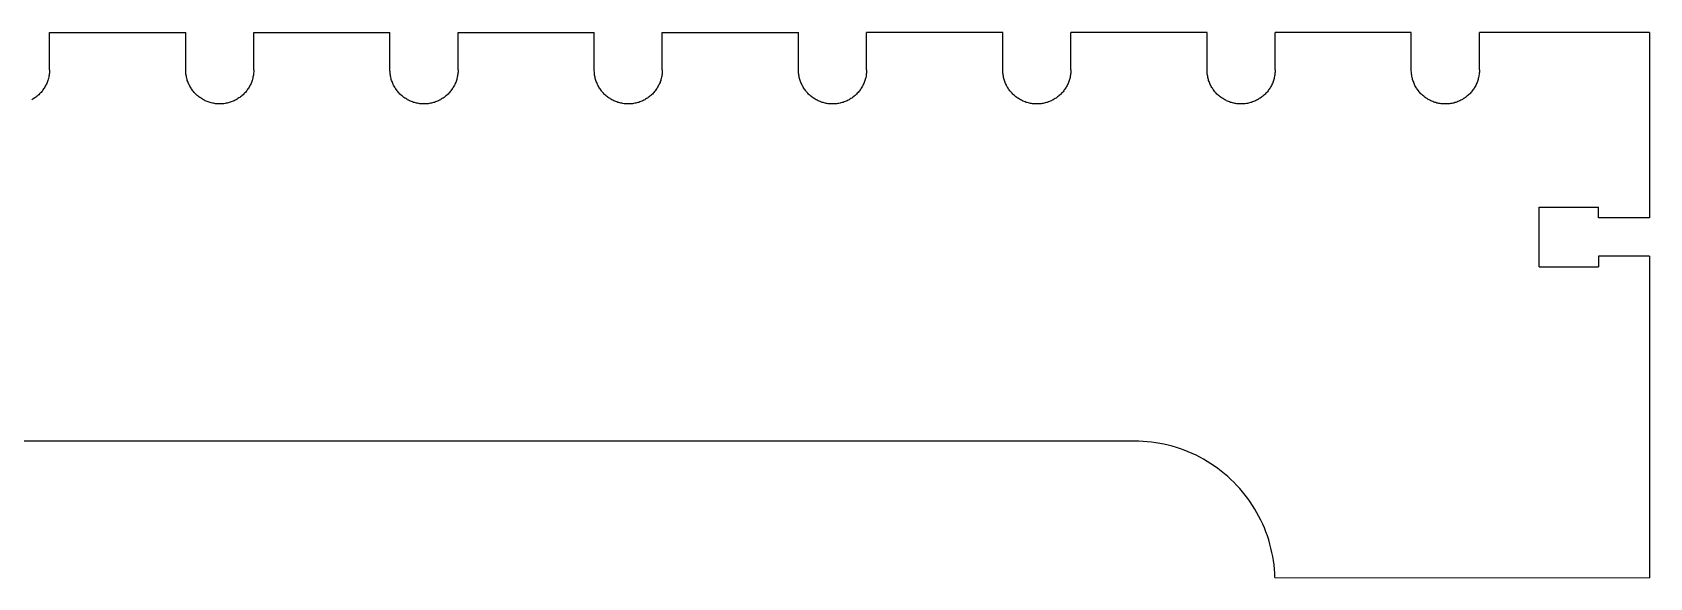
# Model space of a CAD drawing. Extents: x -72 to 72, y -22 to 22.
# Drawn here: x -34.91 to -23.03, y -22 to -18 of the extents above; entities that cross this region are included whole.
import ezdxf

# ---------------------------------------------------------------- set-up
doc = ezdxf.new("R2010")
doc.units = 0
doc.header["$MEASUREMENT"] = 0
doc.layers.get('0').update_dxf_attribs({"linetype": 'CONTINUOUS'})

msp = doc.modelspace()

# ---------------------------------------------------------------- linework, layer by layer
for p, q in [((-34.785, -18), (-33.785, -18)), ((-34.785, -18.275), (-34.785, -18)), ((-33.785, -18.275), (-33.785, -18)), ((-33.285, -18), (-32.285, -18)), ((-33.285, -18.275), (-33.285, -18)), ((-32.285, -18.275), (-32.285, -18)), ((-31.785, -18), (-30.785, -18)), ((-31.785, -18.275), (-31.785, -18)), ((-30.785, -18.275), (-30.785, -18)), ((-30.285, -18), (-29.285, -18)), ((-30.285, -18.275), (-30.285, -18)), ((-29.285, -18.275), (-29.285, -18)), ((-27.785, -18), (-28.785, -18)), ((-28.785, -18.275), (-28.785, -18)), ((-27.785, -18.275), (-27.785, -18)), ((-26.285, -18), (-27.285, -18)), ((-27.285, -18.275), (-27.285, -18)), ((-26.285, -18.275), (-26.285, -18)), ((-24.785, -18), (-25.785, -18)), ((-25.785, -18.275), (-25.785, -18)), ((-24.785, -18.275), (-24.785, -18)), ((-24.285, -18.275), (-24.285, -18)), ((-23.035, -18), (-24.285, -18)), ((-23.035, -18), (-23.035, -19.36)), ((-34.785, -18.275), (-34.785, -18.282)), ((-34.785, -18.282), (-34.785, -18.29)), ((-33.785, -18.283), (-33.785, -18.275)), ((-33.784, -18.29), (-33.785, -18.283)), ((-33.285, -18.275), (-33.285, -18.283)), ((-33.285, -18.283), (-33.285, -18.29)), ((-32.285, -18.283), (-32.285, -18.275)), ((-32.284, -18.29), (-32.285, -18.283)), ((-31.785, -18.275), (-31.785, -18.283)), ((-31.785, -18.283), (-31.785, -18.291)), ((-30.785, -18.283), (-30.785, -18.275)), ((-30.784, -18.291), (-30.785, -18.283)), ((-30.285, -18.275), (-30.285, -18.283)), ((-30.285, -18.283), (-30.285, -18.291)), ((-29.285, -18.283), (-29.285, -18.275)), ((-29.284, -18.291), (-29.285, -18.283)), ((-28.785, -18.275), (-28.785, -18.283)), ((-28.785, -18.283), (-28.785, -18.291)), ((-27.785, -18.283), (-27.785, -18.275)), ((-27.784, -18.291), (-27.785, -18.283)), ((-27.285, -18.275), (-27.285, -18.283)), ((-27.285, -18.283), (-27.285, -18.291)), ((-26.285, -18.283), (-26.285, -18.275)), ((-26.284, -18.291), (-26.285, -18.283)), ((-25.785, -18.275), (-25.785, -18.283)), ((-25.785, -18.283), (-25.785, -18.291)), ((-24.785, -18.283), (-24.785, -18.275)), ((-24.784, -18.291), (-24.785, -18.283)), ((-24.285, -18.275), (-24.285, -18.283)), ((-24.285, -18.283), (-24.285, -18.291)), ((-34.82, -18.402), (-34.824, -18.409)), ((-34.816, -18.395), (-34.82, -18.402)), ((-34.812, -18.388), (-34.816, -18.395)), ((-34.809, -18.381), (-34.812, -18.388)), ((-34.805, -18.374), (-34.809, -18.381)), ((-34.802, -18.367), (-34.805, -18.374)), ((-34.8, -18.359), (-34.802, -18.367)), ((-34.797, -18.352), (-34.8, -18.359)), ((-34.795, -18.344), (-34.797, -18.352)), ((-34.793, -18.337), (-34.795, -18.344)), ((-34.791, -18.329), (-34.793, -18.337)), ((-34.789, -18.321), (-34.791, -18.329)), ((-34.788, -18.314), (-34.789, -18.321)), ((-34.787, -18.306), (-34.788, -18.314)), ((-34.786, -18.298), (-34.787, -18.306)), ((-34.785, -18.29), (-34.786, -18.298)), ((-33.784, -18.298), (-33.784, -18.29)), ((-33.783, -18.306), (-33.784, -18.298)), ((-33.782, -18.314), (-33.783, -18.306)), ((-33.78, -18.322), (-33.782, -18.314)), ((-33.779, -18.329), (-33.78, -18.322)), ((-33.777, -18.337), (-33.779, -18.329)), ((-33.775, -18.344), (-33.777, -18.337)), ((-33.773, -18.352), (-33.775, -18.344)), ((-33.77, -18.359), (-33.773, -18.352)), ((-33.767, -18.367), (-33.77, -18.359)), ((-33.764, -18.374), (-33.767, -18.367)), ((-33.761, -18.381), (-33.764, -18.374)), ((-33.758, -18.388), (-33.761, -18.381)), ((-33.754, -18.395), (-33.758, -18.388)), ((-33.75, -18.402), (-33.754, -18.395)), ((-33.746, -18.409), (-33.75, -18.402)), ((-33.32, -18.402), (-33.324, -18.409)), ((-33.316, -18.395), (-33.32, -18.402)), ((-33.312, -18.388), (-33.316, -18.395)), ((-33.309, -18.381), (-33.312, -18.388)), ((-33.305, -18.374), (-33.309, -18.381)), ((-33.302, -18.367), (-33.305, -18.374)), ((-33.3, -18.359), (-33.302, -18.367)), ((-33.297, -18.352), (-33.3, -18.359)), ((-33.295, -18.344), (-33.297, -18.352)), ((-33.293, -18.337), (-33.295, -18.344)), ((-33.291, -18.329), (-33.293, -18.337)), ((-33.289, -18.322), (-33.291, -18.329)), ((-33.288, -18.314), (-33.289, -18.322)), ((-33.287, -18.306), (-33.288, -18.314)), ((-33.286, -18.298), (-33.287, -18.306)), ((-33.285, -18.29), (-33.286, -18.298)), ((-32.284, -18.298), (-32.284, -18.29)), ((-32.283, -18.306), (-32.284, -18.298)), ((-32.282, -18.314), (-32.283, -18.306)), ((-32.28, -18.322), (-32.282, -18.314)), ((-32.279, -18.329), (-32.28, -18.322)), ((-32.277, -18.337), (-32.279, -18.329)), ((-32.275, -18.345), (-32.277, -18.337)), ((-32.273, -18.352), (-32.275, -18.345)), ((-32.27, -18.359), (-32.273, -18.352)), ((-32.267, -18.367), (-32.27, -18.359)), ((-32.264, -18.374), (-32.267, -18.367)), ((-32.261, -18.381), (-32.264, -18.374)), ((-32.258, -18.388), (-32.261, -18.381)), ((-32.254, -18.395), (-32.258, -18.388)), ((-32.25, -18.402), (-32.254, -18.395)), ((-32.246, -18.409), (-32.25, -18.402)), ((-31.82, -18.402), (-31.824, -18.409)), ((-31.816, -18.395), (-31.82, -18.402)), ((-31.812, -18.388), (-31.816, -18.395)), ((-31.809, -18.381), (-31.812, -18.388)), ((-31.805, -18.374), (-31.809, -18.381)), ((-31.802, -18.367), (-31.805, -18.374)), ((-31.8, -18.36), (-31.802, -18.367)), ((-31.797, -18.352), (-31.8, -18.36)), ((-31.795, -18.345), (-31.797, -18.352)), ((-31.793, -18.337), (-31.795, -18.345)), ((-31.791, -18.329), (-31.793, -18.337)), ((-31.789, -18.322), (-31.791, -18.329)), ((-31.788, -18.314), (-31.789, -18.322)), ((-31.787, -18.306), (-31.788, -18.314)), ((-31.786, -18.298), (-31.787, -18.306)), ((-31.785, -18.291), (-31.786, -18.298)), ((-30.784, -18.298), (-30.784, -18.291)), ((-30.783, -18.306), (-30.784, -18.298)), ((-30.782, -18.314), (-30.783, -18.306)), ((-30.78, -18.322), (-30.782, -18.314)), ((-30.779, -18.329), (-30.78, -18.322)), ((-30.777, -18.337), (-30.779, -18.329)), ((-30.775, -18.345), (-30.777, -18.337)), ((-30.773, -18.352), (-30.775, -18.345)), ((-30.77, -18.36), (-30.773, -18.352)), ((-30.767, -18.367), (-30.77, -18.36)), ((-30.764, -18.374), (-30.767, -18.367)), ((-30.761, -18.381), (-30.764, -18.374)), ((-30.758, -18.388), (-30.761, -18.381)), ((-30.754, -18.395), (-30.758, -18.388)), ((-30.75, -18.402), (-30.754, -18.395)), ((-30.746, -18.409), (-30.75, -18.402)), ((-30.32, -18.402), (-30.324, -18.409)), ((-30.316, -18.395), (-30.32, -18.402)), ((-30.312, -18.388), (-30.316, -18.395)), ((-30.309, -18.381), (-30.312, -18.388)), ((-30.305, -18.374), (-30.309, -18.381)), ((-30.302, -18.367), (-30.305, -18.374)), ((-30.3, -18.36), (-30.302, -18.367)), ((-30.297, -18.352), (-30.3, -18.36)), ((-30.295, -18.345), (-30.297, -18.352)), ((-30.293, -18.337), (-30.295, -18.345)), ((-30.291, -18.329), (-30.293, -18.337)), ((-30.289, -18.322), (-30.291, -18.329)), ((-30.288, -18.314), (-30.289, -18.322)), ((-30.287, -18.306), (-30.288, -18.314)), ((-30.286, -18.298), (-30.287, -18.306)), ((-30.285, -18.291), (-30.286, -18.298)), ((-29.284, -18.299), (-29.284, -18.291)), ((-29.283, -18.306), (-29.284, -18.299)), ((-29.282, -18.314), (-29.283, -18.306)), ((-29.28, -18.322), (-29.282, -18.314)), ((-29.279, -18.33), (-29.28, -18.322)), ((-29.277, -18.337), (-29.279, -18.33)), ((-29.275, -18.345), (-29.277, -18.337)), ((-29.273, -18.352), (-29.275, -18.345)), ((-29.27, -18.36), (-29.273, -18.352)), ((-29.267, -18.367), (-29.27, -18.36)), ((-29.264, -18.374), (-29.267, -18.367)), ((-29.261, -18.381), (-29.264, -18.374)), ((-29.258, -18.389), (-29.261, -18.381)), ((-29.254, -18.395), (-29.258, -18.389)), ((-29.25, -18.402), (-29.254, -18.395)), ((-29.246, -18.409), (-29.25, -18.402)), ((-28.82, -18.402), (-28.824, -18.409)), ((-28.816, -18.395), (-28.82, -18.402)), ((-28.812, -18.389), (-28.816, -18.395)), ((-28.809, -18.381), (-28.812, -18.389)), ((-28.805, -18.374), (-28.809, -18.381)), ((-28.802, -18.367), (-28.805, -18.374)), ((-28.8, -18.36), (-28.802, -18.367)), ((-28.797, -18.352), (-28.8, -18.36)), ((-28.795, -18.345), (-28.797, -18.352)), ((-28.793, -18.337), (-28.795, -18.345)), ((-28.791, -18.33), (-28.793, -18.337)), ((-28.789, -18.322), (-28.791, -18.33)), ((-28.788, -18.314), (-28.789, -18.322)), ((-28.787, -18.306), (-28.788, -18.314)), ((-28.786, -18.299), (-28.787, -18.306)), ((-28.785, -18.291), (-28.786, -18.299)), ((-27.784, -18.299), (-27.784, -18.291)), ((-27.783, -18.306), (-27.784, -18.299)), ((-27.782, -18.314), (-27.783, -18.306)), ((-27.78, -18.322), (-27.782, -18.314)), ((-27.779, -18.33), (-27.78, -18.322)), ((-27.777, -18.337), (-27.779, -18.33)), ((-27.775, -18.345), (-27.777, -18.337)), ((-27.773, -18.352), (-27.775, -18.345)), ((-27.77, -18.36), (-27.773, -18.352)), ((-27.767, -18.367), (-27.77, -18.36)), ((-27.764, -18.374), (-27.767, -18.367)), ((-27.761, -18.382), (-27.764, -18.374)), ((-27.758, -18.389), (-27.761, -18.382)), ((-27.754, -18.396), (-27.758, -18.389)), ((-27.75, -18.402), (-27.754, -18.396)), ((-27.746, -18.409), (-27.75, -18.402)), ((-27.32, -18.402), (-27.324, -18.409)), ((-27.316, -18.396), (-27.32, -18.402)), ((-27.312, -18.389), (-27.316, -18.396)), ((-27.309, -18.382), (-27.312, -18.389)), ((-27.305, -18.374), (-27.309, -18.382)), ((-27.302, -18.367), (-27.305, -18.374)), ((-27.3, -18.36), (-27.302, -18.367)), ((-27.297, -18.352), (-27.3, -18.36)), ((-27.295, -18.345), (-27.297, -18.352)), ((-27.293, -18.337), (-27.295, -18.345)), ((-27.291, -18.33), (-27.293, -18.337)), ((-27.289, -18.322), (-27.291, -18.33)), ((-27.288, -18.314), (-27.289, -18.322)), ((-27.287, -18.307), (-27.288, -18.314)), ((-27.286, -18.299), (-27.287, -18.307)), ((-27.285, -18.291), (-27.286, -18.299)), ((-26.284, -18.299), (-26.284, -18.291)), ((-26.283, -18.307), (-26.284, -18.299)), ((-26.282, -18.314), (-26.283, -18.307)), ((-26.28, -18.322), (-26.282, -18.314)), ((-26.279, -18.33), (-26.28, -18.322)), ((-26.277, -18.337), (-26.279, -18.33)), ((-26.275, -18.345), (-26.277, -18.337)), ((-26.273, -18.353), (-26.275, -18.345)), ((-26.27, -18.36), (-26.273, -18.353)), ((-26.267, -18.367), (-26.27, -18.36)), ((-26.264, -18.375), (-26.267, -18.367)), ((-26.261, -18.382), (-26.264, -18.375)), ((-26.258, -18.389), (-26.261, -18.382)), ((-26.254, -18.396), (-26.258, -18.389)), ((-26.25, -18.403), (-26.254, -18.396)), ((-26.246, -18.409), (-26.25, -18.403)), ((-25.82, -18.403), (-25.824, -18.409)), ((-25.816, -18.396), (-25.82, -18.403)), ((-25.812, -18.389), (-25.816, -18.396)), ((-25.809, -18.382), (-25.812, -18.389)), ((-25.805, -18.375), (-25.809, -18.382)), ((-25.802, -18.367), (-25.805, -18.375)), ((-25.8, -18.36), (-25.802, -18.367)), ((-25.797, -18.353), (-25.8, -18.36)), ((-25.795, -18.345), (-25.797, -18.353)), ((-25.793, -18.337), (-25.795, -18.345)), ((-25.791, -18.33), (-25.793, -18.337)), ((-25.789, -18.322), (-25.791, -18.33)), ((-25.788, -18.314), (-25.789, -18.322)), ((-25.787, -18.307), (-25.788, -18.314)), ((-25.786, -18.299), (-25.787, -18.307)), ((-25.785, -18.291), (-25.786, -18.299)), ((-24.784, -18.299), (-24.784, -18.291)), ((-24.783, -18.307), (-24.784, -18.299)), ((-24.782, -18.314), (-24.783, -18.307)), ((-24.78, -18.322), (-24.782, -18.314)), ((-24.779, -18.33), (-24.78, -18.322)), ((-24.777, -18.338), (-24.779, -18.33)), ((-24.775, -18.345), (-24.777, -18.338)), ((-24.773, -18.353), (-24.775, -18.345)), ((-24.77, -18.36), (-24.773, -18.353)), ((-24.767, -18.367), (-24.77, -18.36)), ((-24.764, -18.375), (-24.767, -18.367)), ((-24.761, -18.382), (-24.764, -18.375)), ((-24.758, -18.389), (-24.761, -18.382)), ((-24.754, -18.396), (-24.758, -18.389)), ((-24.75, -18.403), (-24.754, -18.396)), ((-24.746, -18.409), (-24.75, -18.403)), ((-24.32, -18.403), (-24.324, -18.409)), ((-24.316, -18.396), (-24.32, -18.403)), ((-24.312, -18.389), (-24.316, -18.396)), ((-24.309, -18.382), (-24.312, -18.389)), ((-24.305, -18.375), (-24.309, -18.382)), ((-24.302, -18.367), (-24.305, -18.375)), ((-24.3, -18.36), (-24.302, -18.367)), ((-24.297, -18.353), (-24.3, -18.36)), ((-24.295, -18.345), (-24.297, -18.353)), ((-24.293, -18.338), (-24.295, -18.345)), ((-24.291, -18.33), (-24.293, -18.338)), ((-24.289, -18.322), (-24.291, -18.33)), ((-24.288, -18.315), (-24.289, -18.322)), ((-24.287, -18.307), (-24.288, -18.315)), ((-24.286, -18.299), (-24.287, -18.307)), ((-24.285, -18.291), (-24.286, -18.299)), ((-34.908, -18.49), (-34.914, -18.494)), ((-34.901, -18.486), (-34.908, -18.49)), ((-34.894, -18.481), (-34.901, -18.486)), ((-34.888, -18.477), (-34.894, -18.481)), ((-34.882, -18.472), (-34.888, -18.477)), ((-34.876, -18.467), (-34.882, -18.472)), ((-34.87, -18.462), (-34.876, -18.467)), ((-34.864, -18.457), (-34.87, -18.462)), ((-34.858, -18.451), (-34.864, -18.457)), ((-34.853, -18.446), (-34.858, -18.451)), ((-34.847, -18.44), (-34.853, -18.446)), ((-34.842, -18.434), (-34.847, -18.44)), ((-34.837, -18.428), (-34.842, -18.434)), ((-34.833, -18.422), (-34.837, -18.428)), ((-34.828, -18.415), (-34.833, -18.422)), ((-34.824, -18.409), (-34.828, -18.415)), ((-33.742, -18.415), (-33.746, -18.409)), ((-33.737, -18.422), (-33.742, -18.415)), ((-33.732, -18.428), (-33.737, -18.422)), ((-33.728, -18.434), (-33.732, -18.428)), ((-33.722, -18.44), (-33.728, -18.434)), ((-33.717, -18.446), (-33.722, -18.44)), ((-33.712, -18.451), (-33.717, -18.446)), ((-33.706, -18.457), (-33.712, -18.451)), ((-33.7, -18.462), (-33.706, -18.457)), ((-33.694, -18.467), (-33.7, -18.462)), ((-33.688, -18.472), (-33.694, -18.467)), ((-33.682, -18.477), (-33.688, -18.472)), ((-33.675, -18.481), (-33.682, -18.477)), ((-33.669, -18.486), (-33.675, -18.481)), ((-33.662, -18.49), (-33.669, -18.486)), ((-33.655, -18.494), (-33.662, -18.49)), ((-33.648, -18.497), (-33.655, -18.494)), ((-33.641, -18.501), (-33.648, -18.497)), ((-33.634, -18.504), (-33.641, -18.501)), ((-33.627, -18.507), (-33.634, -18.504)), ((-33.62, -18.51), (-33.627, -18.507)), ((-33.612, -18.512), (-33.62, -18.51)), ((-33.605, -18.515), (-33.612, -18.512)), ((-33.597, -18.517), (-33.605, -18.515)), ((-33.589, -18.519), (-33.597, -18.517)), ((-33.582, -18.52), (-33.589, -18.519)), ((-33.574, -18.522), (-33.582, -18.52)), ((-33.566, -18.523), (-33.574, -18.522)), ((-33.558, -18.524), (-33.566, -18.523)), ((-33.551, -18.524), (-33.558, -18.524)), ((-33.543, -18.525), (-33.551, -18.524)), ((-33.535, -18.525), (-33.543, -18.525)), ((-33.527, -18.525), (-33.535, -18.525)), ((-33.519, -18.524), (-33.527, -18.525)), ((-33.511, -18.524), (-33.519, -18.524)), ((-33.504, -18.523), (-33.511, -18.524)), ((-33.496, -18.522), (-33.504, -18.523)), ((-33.488, -18.52), (-33.496, -18.522)), ((-33.48, -18.519), (-33.488, -18.52)), ((-33.473, -18.517), (-33.48, -18.519)), ((-33.465, -18.515), (-33.473, -18.517)), ((-33.458, -18.512), (-33.465, -18.515)), ((-33.45, -18.51), (-33.458, -18.512)), ((-33.443, -18.507), (-33.45, -18.51)), ((-33.436, -18.504), (-33.443, -18.507)), ((-33.428, -18.501), (-33.436, -18.504)), ((-33.421, -18.497), (-33.428, -18.501)), ((-33.414, -18.494), (-33.421, -18.497)), ((-33.408, -18.49), (-33.414, -18.494)), ((-33.401, -18.486), (-33.408, -18.49)), ((-33.394, -18.481), (-33.401, -18.486)), ((-33.388, -18.477), (-33.394, -18.481)), ((-33.382, -18.472), (-33.388, -18.477)), ((-33.376, -18.467), (-33.382, -18.472)), ((-33.37, -18.462), (-33.376, -18.467)), ((-33.364, -18.457), (-33.37, -18.462)), ((-33.358, -18.451), (-33.364, -18.457)), ((-33.353, -18.446), (-33.358, -18.451)), ((-33.347, -18.44), (-33.353, -18.446)), ((-33.342, -18.434), (-33.347, -18.44)), ((-33.337, -18.428), (-33.342, -18.434)), ((-33.333, -18.422), (-33.337, -18.428)), ((-33.328, -18.415), (-33.333, -18.422)), ((-33.324, -18.409), (-33.328, -18.415)), ((-32.242, -18.415), (-32.246, -18.409)), ((-32.237, -18.422), (-32.242, -18.415)), ((-32.232, -18.428), (-32.237, -18.422)), ((-32.228, -18.434), (-32.232, -18.428)), ((-32.222, -18.44), (-32.228, -18.434)), ((-32.217, -18.446), (-32.222, -18.44)), ((-32.212, -18.452), (-32.217, -18.446)), ((-32.206, -18.457), (-32.212, -18.452)), ((-32.2, -18.462), (-32.206, -18.457)), ((-32.194, -18.467), (-32.2, -18.462)), ((-32.188, -18.472), (-32.194, -18.467)), ((-32.182, -18.477), (-32.188, -18.472)), ((-32.175, -18.482), (-32.182, -18.477)), ((-32.169, -18.486), (-32.175, -18.482)), ((-32.162, -18.49), (-32.169, -18.486)), ((-32.155, -18.494), (-32.162, -18.49)), ((-32.148, -18.498), (-32.155, -18.494)), ((-32.141, -18.501), (-32.148, -18.498)), ((-32.134, -18.504), (-32.141, -18.501)), ((-32.127, -18.507), (-32.134, -18.504)), ((-32.12, -18.51), (-32.127, -18.507)), ((-32.112, -18.513), (-32.12, -18.51)), ((-32.105, -18.515), (-32.112, -18.513)), ((-32.097, -18.517), (-32.105, -18.515)), ((-32.089, -18.519), (-32.097, -18.517)), ((-32.082, -18.52), (-32.089, -18.519)), ((-32.074, -18.522), (-32.082, -18.52)), ((-32.066, -18.523), (-32.074, -18.522)), ((-32.058, -18.524), (-32.066, -18.523)), ((-32.051, -18.524), (-32.058, -18.524)), ((-32.043, -18.525), (-32.051, -18.524)), ((-32.035, -18.525), (-32.043, -18.525)), ((-32.027, -18.525), (-32.035, -18.525)), ((-32.019, -18.524), (-32.027, -18.525)), ((-32.011, -18.524), (-32.019, -18.524)), ((-32.004, -18.523), (-32.011, -18.524)), ((-31.996, -18.522), (-32.004, -18.523)), ((-31.988, -18.52), (-31.996, -18.522)), ((-31.98, -18.519), (-31.988, -18.52)), ((-31.973, -18.517), (-31.98, -18.519)), ((-31.965, -18.515), (-31.973, -18.517)), ((-31.958, -18.513), (-31.965, -18.515)), ((-31.95, -18.51), (-31.958, -18.513)), ((-31.943, -18.507), (-31.95, -18.51)), ((-31.936, -18.504), (-31.943, -18.507)), ((-31.928, -18.501), (-31.936, -18.504)), ((-31.921, -18.498), (-31.928, -18.501)), ((-31.914, -18.494), (-31.921, -18.498)), ((-31.908, -18.49), (-31.914, -18.494)), ((-31.901, -18.486), (-31.908, -18.49)), ((-31.894, -18.482), (-31.901, -18.486)), ((-31.888, -18.477), (-31.894, -18.482)), ((-31.882, -18.472), (-31.888, -18.477)), ((-31.876, -18.467), (-31.882, -18.472)), ((-31.87, -18.462), (-31.876, -18.467)), ((-31.864, -18.457), (-31.87, -18.462)), ((-31.858, -18.452), (-31.864, -18.457)), ((-31.853, -18.446), (-31.858, -18.452)), ((-31.847, -18.44), (-31.853, -18.446)), ((-31.842, -18.434), (-31.847, -18.44)), ((-31.837, -18.428), (-31.842, -18.434)), ((-31.833, -18.422), (-31.837, -18.428)), ((-31.828, -18.415), (-31.833, -18.422)), ((-31.824, -18.409), (-31.828, -18.415)), ((-30.742, -18.415), (-30.746, -18.409)), ((-30.737, -18.422), (-30.742, -18.415)), ((-30.732, -18.428), (-30.737, -18.422)), ((-30.728, -18.434), (-30.732, -18.428)), ((-30.722, -18.44), (-30.728, -18.434)), ((-30.717, -18.446), (-30.722, -18.44)), ((-30.712, -18.452), (-30.717, -18.446)), ((-30.706, -18.457), (-30.712, -18.452)), ((-30.7, -18.462), (-30.706, -18.457)), ((-30.694, -18.468), (-30.7, -18.462)), ((-30.688, -18.472), (-30.694, -18.468)), ((-30.682, -18.477), (-30.688, -18.472)), ((-30.675, -18.482), (-30.682, -18.477)), ((-30.669, -18.486), (-30.675, -18.482)), ((-30.662, -18.49), (-30.669, -18.486)), ((-30.655, -18.494), (-30.662, -18.49)), ((-30.648, -18.498), (-30.655, -18.494)), ((-30.641, -18.501), (-30.648, -18.498)), ((-30.634, -18.504), (-30.641, -18.501)), ((-30.627, -18.507), (-30.634, -18.504)), ((-30.62, -18.51), (-30.627, -18.507)), ((-30.612, -18.513), (-30.62, -18.51)), ((-30.605, -18.515), (-30.612, -18.513)), ((-30.597, -18.517), (-30.605, -18.515)), ((-30.589, -18.519), (-30.597, -18.517)), ((-30.582, -18.52), (-30.589, -18.519)), ((-30.574, -18.522), (-30.582, -18.52)), ((-30.566, -18.523), (-30.574, -18.522)), ((-30.558, -18.524), (-30.566, -18.523)), ((-30.551, -18.524), (-30.558, -18.524)), ((-30.543, -18.525), (-30.551, -18.524)), ((-30.535, -18.525), (-30.543, -18.525)), ((-30.527, -18.525), (-30.535, -18.525)), ((-30.519, -18.524), (-30.527, -18.525)), ((-30.511, -18.524), (-30.519, -18.524)), ((-30.504, -18.523), (-30.511, -18.524)), ((-30.496, -18.522), (-30.504, -18.523)), ((-30.488, -18.52), (-30.496, -18.522)), ((-30.48, -18.519), (-30.488, -18.52)), ((-30.473, -18.517), (-30.48, -18.519)), ((-30.465, -18.515), (-30.473, -18.517)), ((-30.458, -18.513), (-30.465, -18.515)), ((-30.45, -18.51), (-30.458, -18.513)), ((-30.443, -18.507), (-30.45, -18.51)), ((-30.436, -18.504), (-30.443, -18.507)), ((-30.428, -18.501), (-30.436, -18.504)), ((-30.421, -18.498), (-30.428, -18.501)), ((-30.414, -18.494), (-30.421, -18.498)), ((-30.408, -18.49), (-30.414, -18.494)), ((-30.401, -18.486), (-30.408, -18.49)), ((-30.394, -18.482), (-30.401, -18.486)), ((-30.388, -18.477), (-30.394, -18.482)), ((-30.382, -18.472), (-30.388, -18.477)), ((-30.376, -18.468), (-30.382, -18.472)), ((-30.37, -18.462), (-30.376, -18.468)), ((-30.364, -18.457), (-30.37, -18.462)), ((-30.358, -18.452), (-30.364, -18.457)), ((-30.353, -18.446), (-30.358, -18.452)), ((-30.347, -18.44), (-30.353, -18.446)), ((-30.342, -18.434), (-30.347, -18.44)), ((-30.337, -18.428), (-30.342, -18.434)), ((-30.333, -18.422), (-30.337, -18.428)), ((-30.328, -18.415), (-30.333, -18.422)), ((-30.324, -18.409), (-30.328, -18.415)), ((-29.242, -18.416), (-29.246, -18.409)), ((-29.237, -18.422), (-29.242, -18.416)), ((-29.232, -18.428), (-29.237, -18.422)), ((-29.228, -18.434), (-29.232, -18.428)), ((-29.222, -18.44), (-29.228, -18.434)), ((-29.217, -18.446), (-29.222, -18.44)), ((-29.212, -18.452), (-29.217, -18.446)), ((-29.206, -18.457), (-29.212, -18.452)), ((-29.2, -18.463), (-29.206, -18.457)), ((-29.194, -18.468), (-29.2, -18.463)), ((-29.188, -18.473), (-29.194, -18.468)), ((-29.182, -18.477), (-29.188, -18.473)), ((-29.175, -18.482), (-29.182, -18.477)), ((-29.169, -18.486), (-29.175, -18.482)), ((-29.162, -18.49), (-29.169, -18.486)), ((-29.155, -18.494), (-29.162, -18.49)), ((-29.148, -18.498), (-29.155, -18.494)), ((-29.141, -18.501), (-29.148, -18.498)), ((-29.134, -18.504), (-29.141, -18.501)), ((-29.127, -18.507), (-29.134, -18.504)), ((-29.12, -18.51), (-29.127, -18.507)), ((-29.112, -18.513), (-29.12, -18.51)), ((-29.105, -18.515), (-29.112, -18.513)), ((-29.097, -18.517), (-29.105, -18.515)), ((-29.089, -18.519), (-29.097, -18.517)), ((-29.082, -18.521), (-29.089, -18.519)), ((-29.074, -18.522), (-29.082, -18.521)), ((-29.066, -18.523), (-29.074, -18.522)), ((-29.058, -18.524), (-29.066, -18.523)), ((-29.051, -18.525), (-29.058, -18.524)), ((-29.043, -18.525), (-29.051, -18.525)), ((-29.035, -18.525), (-29.043, -18.525)), ((-29.027, -18.525), (-29.035, -18.525)), ((-29.019, -18.525), (-29.027, -18.525)), ((-29.011, -18.524), (-29.019, -18.525)), ((-29.004, -18.523), (-29.011, -18.524)), ((-28.996, -18.522), (-29.004, -18.523)), ((-28.988, -18.521), (-28.996, -18.522)), ((-28.98, -18.519), (-28.988, -18.521)), ((-28.973, -18.517), (-28.98, -18.519)), ((-28.965, -18.515), (-28.973, -18.517)), ((-28.958, -18.513), (-28.965, -18.515)), ((-28.95, -18.51), (-28.958, -18.513)), ((-28.943, -18.507), (-28.95, -18.51)), ((-28.936, -18.504), (-28.943, -18.507)), ((-28.928, -18.501), (-28.936, -18.504)), ((-28.921, -18.498), (-28.928, -18.501)), ((-28.914, -18.494), (-28.921, -18.498)), ((-28.908, -18.49), (-28.914, -18.494)), ((-28.901, -18.486), (-28.908, -18.49)), ((-28.894, -18.482), (-28.901, -18.486)), ((-28.888, -18.477), (-28.894, -18.482)), ((-28.882, -18.473), (-28.888, -18.477)), ((-28.876, -18.468), (-28.882, -18.473)), ((-28.87, -18.463), (-28.876, -18.468)), ((-28.864, -18.457), (-28.87, -18.463)), ((-28.858, -18.452), (-28.864, -18.457)), ((-28.853, -18.446), (-28.858, -18.452)), ((-28.847, -18.44), (-28.853, -18.446)), ((-28.842, -18.434), (-28.847, -18.44)), ((-28.837, -18.428), (-28.842, -18.434)), ((-28.833, -18.422), (-28.837, -18.428)), ((-28.828, -18.416), (-28.833, -18.422)), ((-28.824, -18.409), (-28.828, -18.416)), ((-27.742, -18.416), (-27.746, -18.409)), ((-27.737, -18.422), (-27.742, -18.416)), ((-27.732, -18.428), (-27.737, -18.422)), ((-27.728, -18.434), (-27.732, -18.428)), ((-27.722, -18.44), (-27.728, -18.434)), ((-27.717, -18.446), (-27.722, -18.44)), ((-27.712, -18.452), (-27.717, -18.446)), ((-27.706, -18.457), (-27.712, -18.452)), ((-27.7, -18.463), (-27.706, -18.457)), ((-27.694, -18.468), (-27.7, -18.463)), ((-27.688, -18.473), (-27.694, -18.468)), ((-27.682, -18.477), (-27.688, -18.473)), ((-27.675, -18.482), (-27.682, -18.477)), ((-27.669, -18.486), (-27.675, -18.482)), ((-27.662, -18.49), (-27.669, -18.486)), ((-27.655, -18.494), (-27.662, -18.49)), ((-27.648, -18.498), (-27.655, -18.494)), ((-27.641, -18.501), (-27.648, -18.498)), ((-27.634, -18.505), (-27.641, -18.501)), ((-27.627, -18.508), (-27.634, -18.505)), ((-27.62, -18.51), (-27.627, -18.508)), ((-27.612, -18.513), (-27.62, -18.51)), ((-27.605, -18.515), (-27.612, -18.513)), ((-27.597, -18.517), (-27.605, -18.515)), ((-27.589, -18.519), (-27.597, -18.517)), ((-27.582, -18.521), (-27.589, -18.519)), ((-27.574, -18.522), (-27.582, -18.521)), ((-27.566, -18.523), (-27.574, -18.522)), ((-27.558, -18.524), (-27.566, -18.523)), ((-27.551, -18.525), (-27.558, -18.524)), ((-27.543, -18.525), (-27.551, -18.525)), ((-27.535, -18.525), (-27.543, -18.525)), ((-27.527, -18.525), (-27.535, -18.525)), ((-27.519, -18.525), (-27.527, -18.525)), ((-27.511, -18.524), (-27.519, -18.525)), ((-27.504, -18.523), (-27.511, -18.524)), ((-27.496, -18.522), (-27.504, -18.523)), ((-27.488, -18.521), (-27.496, -18.522)), ((-27.48, -18.519), (-27.488, -18.521)), ((-27.473, -18.517), (-27.48, -18.519)), ((-27.465, -18.515), (-27.473, -18.517)), ((-27.458, -18.513), (-27.465, -18.515)), ((-27.45, -18.51), (-27.458, -18.513)), ((-27.443, -18.508), (-27.45, -18.51)), ((-27.436, -18.505), (-27.443, -18.508)), ((-27.428, -18.501), (-27.436, -18.505)), ((-27.421, -18.498), (-27.428, -18.501)), ((-27.414, -18.494), (-27.421, -18.498)), ((-27.408, -18.49), (-27.414, -18.494)), ((-27.401, -18.486), (-27.408, -18.49)), ((-27.394, -18.482), (-27.401, -18.486)), ((-27.388, -18.477), (-27.394, -18.482)), ((-27.382, -18.473), (-27.388, -18.477)), ((-27.376, -18.468), (-27.382, -18.473)), ((-27.37, -18.463), (-27.376, -18.468)), ((-27.364, -18.457), (-27.37, -18.463)), ((-27.358, -18.452), (-27.364, -18.457)), ((-27.353, -18.446), (-27.358, -18.452)), ((-27.347, -18.44), (-27.353, -18.446)), ((-27.342, -18.435), (-27.347, -18.44)), ((-27.337, -18.428), (-27.342, -18.435)), ((-27.333, -18.422), (-27.337, -18.428)), ((-27.328, -18.416), (-27.333, -18.422)), ((-27.324, -18.409), (-27.328, -18.416)), ((-26.242, -18.416), (-26.246, -18.409)), ((-26.237, -18.422), (-26.242, -18.416)), ((-26.232, -18.428), (-26.237, -18.422)), ((-26.228, -18.435), (-26.232, -18.428)), ((-26.222, -18.441), (-26.228, -18.435)), ((-26.217, -18.446), (-26.222, -18.441)), ((-26.212, -18.452), (-26.217, -18.446)), ((-26.206, -18.457), (-26.212, -18.452)), ((-26.2, -18.463), (-26.206, -18.457)), ((-26.194, -18.468), (-26.2, -18.463)), ((-26.188, -18.473), (-26.194, -18.468)), ((-26.182, -18.478), (-26.188, -18.473)), ((-26.175, -18.482), (-26.182, -18.478)), ((-26.169, -18.486), (-26.175, -18.482)), ((-26.162, -18.49), (-26.169, -18.486)), ((-26.155, -18.494), (-26.162, -18.49)), ((-26.148, -18.498), (-26.155, -18.494)), ((-26.141, -18.501), (-26.148, -18.498)), ((-26.134, -18.505), (-26.141, -18.501)), ((-26.127, -18.508), (-26.134, -18.505)), ((-26.12, -18.51), (-26.127, -18.508)), ((-26.112, -18.513), (-26.12, -18.51)), ((-26.105, -18.515), (-26.112, -18.513)), ((-26.097, -18.517), (-26.105, -18.515)), ((-26.089, -18.519), (-26.097, -18.517)), ((-26.082, -18.521), (-26.089, -18.519)), ((-26.074, -18.522), (-26.082, -18.521)), ((-26.066, -18.523), (-26.074, -18.522)), ((-26.058, -18.524), (-26.066, -18.523)), ((-26.051, -18.525), (-26.058, -18.524)), ((-26.043, -18.525), (-26.051, -18.525)), ((-26.035, -18.525), (-26.043, -18.525)), ((-26.027, -18.525), (-26.035, -18.525)), ((-26.019, -18.525), (-26.027, -18.525)), ((-26.011, -18.524), (-26.019, -18.525)), ((-26.004, -18.523), (-26.011, -18.524)), ((-25.996, -18.522), (-26.004, -18.523)), ((-25.988, -18.521), (-25.996, -18.522)), ((-25.98, -18.519), (-25.988, -18.521)), ((-25.973, -18.517), (-25.98, -18.519)), ((-25.965, -18.515), (-25.973, -18.517)), ((-25.958, -18.513), (-25.965, -18.515)), ((-25.95, -18.51), (-25.958, -18.513)), ((-25.943, -18.508), (-25.95, -18.51)), ((-25.936, -18.505), (-25.943, -18.508)), ((-25.928, -18.501), (-25.936, -18.505)), ((-25.921, -18.498), (-25.928, -18.501)), ((-25.914, -18.494), (-25.921, -18.498)), ((-25.908, -18.49), (-25.914, -18.494)), ((-25.901, -18.486), (-25.908, -18.49)), ((-25.894, -18.482), (-25.901, -18.486)), ((-25.888, -18.478), (-25.894, -18.482)), ((-25.882, -18.473), (-25.888, -18.478)), ((-25.876, -18.468), (-25.882, -18.473)), ((-25.87, -18.463), (-25.876, -18.468)), ((-25.864, -18.458), (-25.87, -18.463)), ((-25.858, -18.452), (-25.864, -18.458)), ((-25.853, -18.446), (-25.858, -18.452)), ((-25.847, -18.441), (-25.853, -18.446)), ((-25.842, -18.435), (-25.847, -18.441)), ((-25.837, -18.429), (-25.842, -18.435)), ((-25.833, -18.422), (-25.837, -18.429)), ((-25.828, -18.416), (-25.833, -18.422)), ((-25.824, -18.409), (-25.828, -18.416)), ((-24.742, -18.416), (-24.746, -18.409)), ((-24.737, -18.422), (-24.742, -18.416)), ((-24.732, -18.429), (-24.737, -18.422)), ((-24.728, -18.435), (-24.732, -18.429)), ((-24.722, -18.441), (-24.728, -18.435)), ((-24.717, -18.447), (-24.722, -18.441)), ((-24.712, -18.452), (-24.717, -18.447)), ((-24.706, -18.458), (-24.712, -18.452)), ((-24.7, -18.463), (-24.706, -18.458)), ((-24.694, -18.468), (-24.7, -18.463)), ((-24.688, -18.473), (-24.694, -18.468)), ((-24.682, -18.478), (-24.688, -18.473)), ((-24.675, -18.482), (-24.682, -18.478)), ((-24.669, -18.486), (-24.675, -18.482)), ((-24.662, -18.491), (-24.669, -18.486)), ((-24.655, -18.494), (-24.662, -18.491)), ((-24.648, -18.498), (-24.655, -18.494)), ((-24.641, -18.502), (-24.648, -18.498)), ((-24.634, -18.505), (-24.641, -18.502)), ((-24.627, -18.508), (-24.634, -18.505)), ((-24.62, -18.511), (-24.627, -18.508)), ((-24.612, -18.513), (-24.62, -18.511)), ((-24.605, -18.515), (-24.612, -18.513)), ((-24.597, -18.518), (-24.605, -18.515)), ((-24.589, -18.519), (-24.597, -18.518)), ((-24.582, -18.521), (-24.589, -18.519)), ((-24.574, -18.522), (-24.582, -18.521)), ((-24.566, -18.523), (-24.574, -18.522)), ((-24.558, -18.524), (-24.566, -18.523)), ((-24.551, -18.525), (-24.558, -18.524)), ((-24.543, -18.525), (-24.551, -18.525)), ((-24.535, -18.525), (-24.543, -18.525)), ((-24.527, -18.525), (-24.535, -18.525)), ((-24.519, -18.525), (-24.527, -18.525)), ((-24.511, -18.524), (-24.519, -18.525)), ((-24.504, -18.523), (-24.511, -18.524)), ((-24.496, -18.522), (-24.504, -18.523)), ((-24.488, -18.521), (-24.496, -18.522)), ((-24.48, -18.519), (-24.488, -18.521)), ((-24.473, -18.518), (-24.48, -18.519)), ((-24.465, -18.515), (-24.473, -18.518)), ((-24.458, -18.513), (-24.465, -18.515)), ((-24.45, -18.511), (-24.458, -18.513)), ((-24.443, -18.508), (-24.45, -18.511)), ((-24.436, -18.505), (-24.443, -18.508)), ((-24.428, -18.502), (-24.436, -18.505)), ((-24.421, -18.498), (-24.428, -18.502)), ((-24.414, -18.494), (-24.421, -18.498)), ((-24.408, -18.491), (-24.414, -18.494)), ((-24.401, -18.486), (-24.408, -18.491)), ((-24.394, -18.482), (-24.401, -18.486)), ((-24.388, -18.478), (-24.394, -18.482)), ((-24.382, -18.473), (-24.388, -18.478)), ((-24.376, -18.468), (-24.382, -18.473)), ((-24.37, -18.463), (-24.376, -18.468)), ((-24.364, -18.458), (-24.37, -18.463)), ((-24.358, -18.452), (-24.364, -18.458)), ((-24.353, -18.447), (-24.358, -18.452)), ((-24.347, -18.441), (-24.353, -18.447)), ((-24.342, -18.435), (-24.347, -18.441)), ((-24.337, -18.429), (-24.342, -18.435)), ((-24.333, -18.422), (-24.337, -18.429)), ((-24.328, -18.416), (-24.333, -18.422)), ((-24.324, -18.409), (-24.328, -18.416)), ((-23.847, -19.719), (-23.847, -19.282)), ((-23.847, -19.282), (-23.41, -19.282)), ((-23.41, -19.36), (-23.41, -19.282)), ((-23.035, -19.36), (-23.41, -19.36)), ((-23.035, -19.641), (-23.41, -19.641)), ((-23.41, -19.641), (-23.41, -19.719)), ((-23.035, -19.641), (-23.035, -22.001)), ((-23.847, -19.719), (-23.41, -19.719)), ((-26.786, -21), (-41.785, -20.999)), ((-26.755, -21.002), (-26.786, -21)), ((-26.724, -21.004), (-26.755, -21.002)), ((-26.693, -21.007), (-26.724, -21.004)), ((-26.662, -21.011), (-26.693, -21.007)), ((-26.632, -21.016), (-26.662, -21.011)), ((-26.601, -21.022), (-26.632, -21.016)), ((-26.571, -21.029), (-26.601, -21.022)), ((-26.54, -21.037), (-26.571, -21.029)), ((-26.51, -21.046), (-26.54, -21.037)), ((-26.481, -21.056), (-26.51, -21.046)), ((-26.452, -21.066), (-26.481, -21.056)), ((-26.423, -21.078), (-26.452, -21.066)), ((-26.394, -21.09), (-26.423, -21.078)), ((-26.366, -21.103), (-26.394, -21.09)), ((-26.338, -21.117), (-26.366, -21.103)), ((-26.31, -21.132), (-26.338, -21.117)), ((-26.283, -21.148), (-26.31, -21.132)), ((-26.257, -21.165), (-26.283, -21.148)), ((-26.231, -21.182), (-26.257, -21.165)), ((-26.206, -21.2), (-26.231, -21.182)), ((-26.181, -21.219), (-26.206, -21.2)), ((-26.157, -21.238), (-26.181, -21.219)), ((-26.133, -21.259), (-26.157, -21.238)), ((-26.11, -21.28), (-26.133, -21.259)), ((-26.088, -21.301), (-26.11, -21.28)), ((-26.066, -21.324), (-26.088, -21.301)), ((-26.045, -21.347), (-26.066, -21.324)), ((-26.025, -21.37), (-26.045, -21.347)), ((-26.005, -21.395), (-26.025, -21.37)), ((-25.986, -21.42), (-26.005, -21.395)), ((-25.968, -21.445), (-25.986, -21.42)), ((-25.951, -21.471), (-25.968, -21.445)), ((-25.934, -21.497), (-25.951, -21.471)), ((-25.919, -21.524), (-25.934, -21.497)), ((-25.904, -21.552), (-25.919, -21.524)), ((-25.89, -21.579), (-25.904, -21.552)), ((-25.876, -21.608), (-25.89, -21.579)), ((-25.864, -21.636), (-25.876, -21.608)), ((-25.853, -21.665), (-25.864, -21.636)), ((-25.842, -21.695), (-25.853, -21.665)), ((-25.832, -21.724), (-25.842, -21.695)), ((-25.824, -21.754), (-25.832, -21.724)), ((-25.816, -21.784), (-25.824, -21.754)), ((-25.809, -21.815), (-25.816, -21.784)), ((-25.803, -21.845), (-25.809, -21.815)), ((-25.798, -21.876), (-25.803, -21.845)), ((-25.793, -21.907), (-25.798, -21.876)), ((-25.79, -21.938), (-25.793, -21.907)), ((-25.788, -21.969), (-25.79, -21.938)), ((-25.787, -21.999), (-25.788, -21.969)), ((-25.787, -22), (-25.787, -21.999)), ((-25.787, -22), (-23.035, -22.001))]:
    msp.add_line(p, q)

doc.saveas('drawing.dxf')
